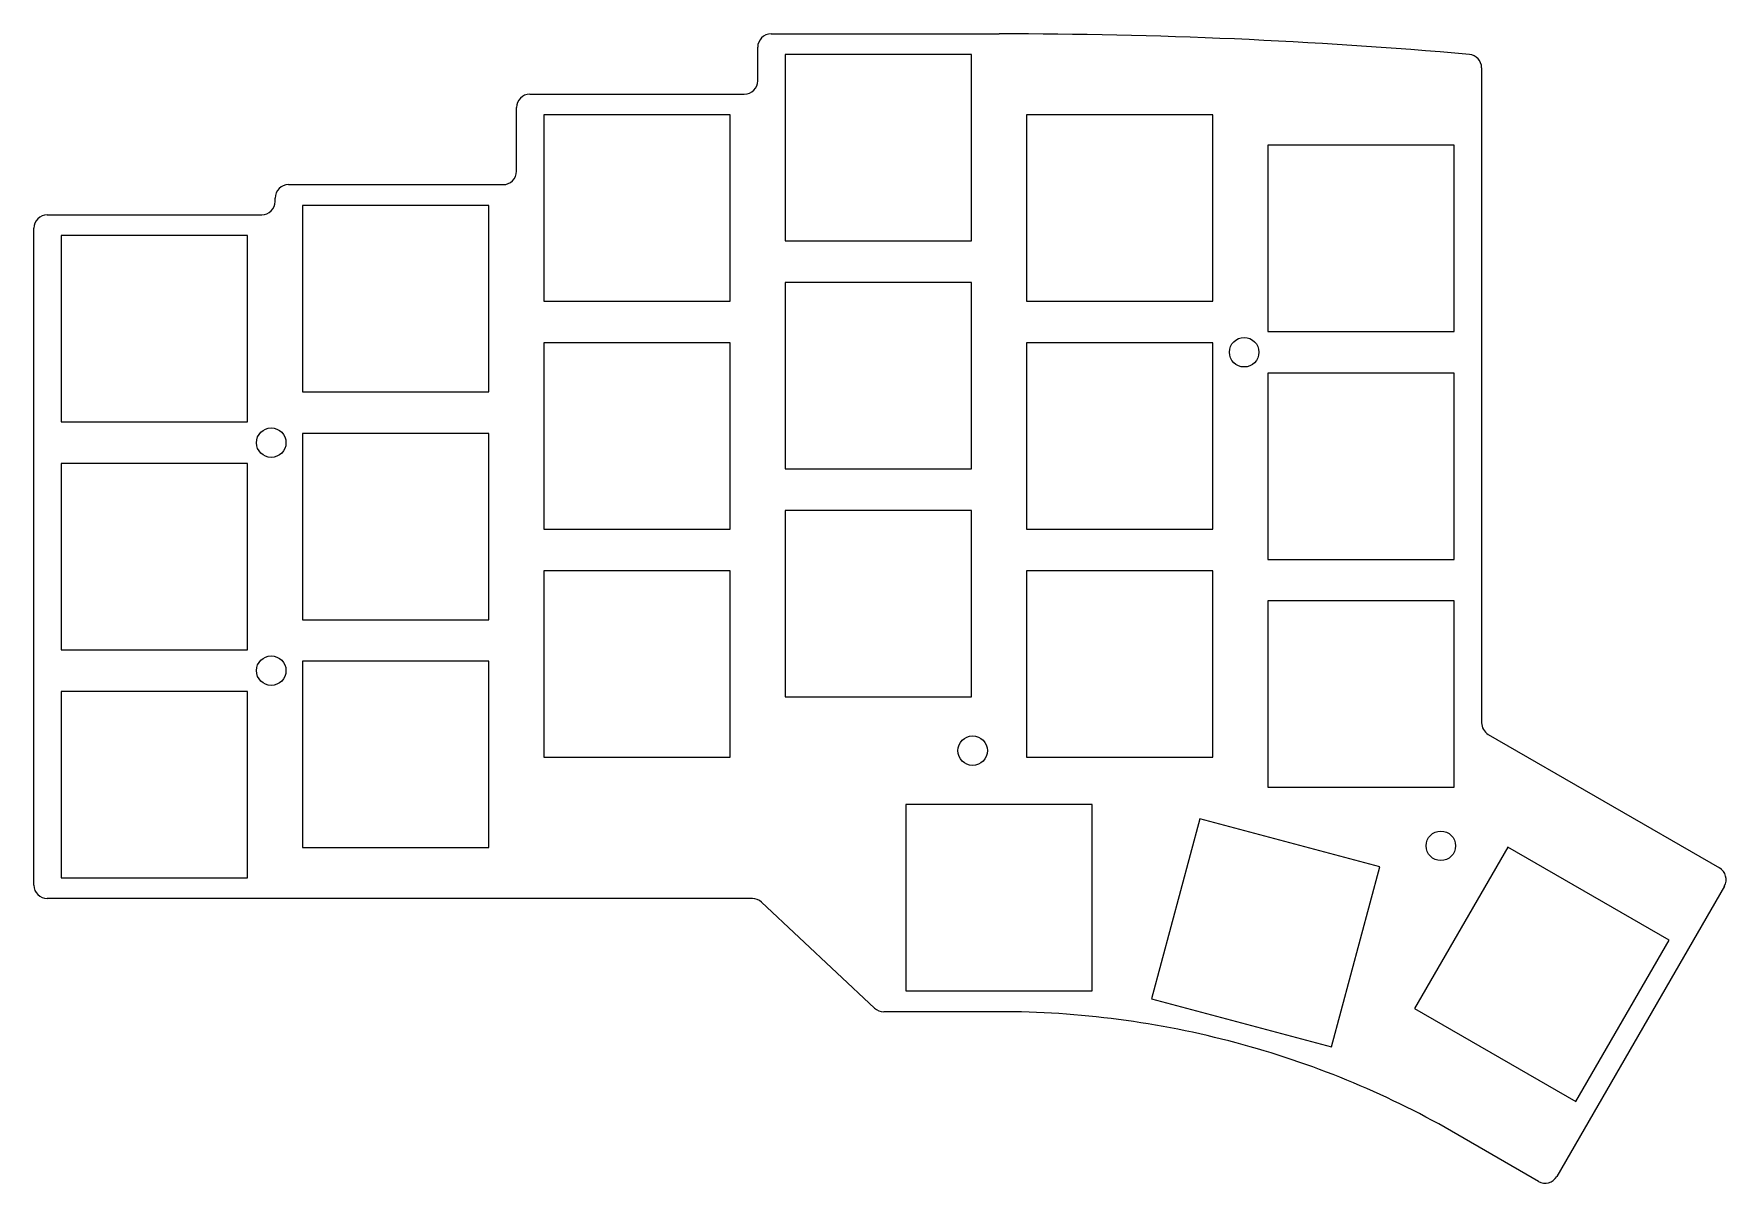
# Model space of a CAD drawing. Extents: x 0 to 126, y -72 to 13.
import ezdxf

# ---------------------------------------------------------------- set-up
doc = ezdxf.new("R2010")
doc.units = 0
doc.layers.get('0').update_dxf_attribs({"linetype": 'continuous'})

msp = doc.modelspace()

# ---------------------------------------------------------------- linework, layer by layer
at = {"color": 0}
for p, q in [((55, 13.5), (72, 13.5)), ((54, 10), (54, 12.5)), ((69.95, 11.95), (56.05, 11.95)), ((56.05, 11.95), (56.05, -1.95)), ((69.95, -1.95), (69.95, 11.95)), ((108, 10.97), (108, -37.89)), ((37, 9), (53, 9)), ((36, 3.25), (36, 8)), ((51.95, 7.45), (38.05, 7.45)), ((38.05, 7.45), (38.05, -6.45)), ((51.95, -6.45), (51.95, 7.45)), ((87.95, 7.45), (74.05, 7.45)), ((74.05, 7.45), (74.05, -6.45)), ((87.95, -6.45), (87.95, 7.45)), ((105.95, 5.2), (92.05, 5.2)), ((92.05, 5.2), (92.05, -8.7)), ((105.95, -8.7), (105.95, 5.2)), ((19, 2.25), (35, 2.25)), ((1, 0), (17, 0)), ((18, 1), (18, 1.25)), ((33.95, 0.7), (20.05, 0.7)), ((20.05, 0.7), (20.05, -13.2)), ((33.95, -13.2), (33.95, 0.7)), ((0, -12.5), (0, -1)), ((15.95, -1.55), (2.05, -1.55)), ((2.05, -1.55), (2.05, -15.45)), ((15.95, -15.45), (15.95, -1.55)), ((56.05, -1.95), (69.95, -1.95)), ((69.95, -5.05), (56.05, -5.05)), ((56.05, -5.05), (56.05, -18.95)), ((69.95, -18.95), (69.95, -5.05)), ((38.05, -6.45), (51.95, -6.45)), ((74.05, -6.45), (87.95, -6.45)), ((92.05, -8.7), (105.95, -8.7)), ((51.95, -9.55), (38.05, -9.55)), ((38.05, -9.55), (38.05, -23.45)), ((51.95, -23.45), (51.95, -9.55)), ((74.05, -9.55), (74.05, -23.45)), ((87.95, -9.55), (74.05, -9.55)), ((87.95, -23.45), (87.95, -9.55)), ((105.95, -11.8), (92.05, -11.8)), ((92.05, -11.8), (92.05, -25.7)), ((105.95, -25.7), (105.95, -11.8)), ((20.05, -13.2), (33.95, -13.2)), ((2.05, -15.45), (15.95, -15.45)), ((33.95, -16.3), (20.05, -16.3)), ((20.05, -16.3), (20.05, -30.2)), ((33.95, -30.2), (33.95, -16.3)), ((15.95, -18.55), (2.05, -18.55)), ((2.05, -18.55), (2.05, -32.45)), ((15.95, -32.45), (15.95, -18.55)), ((56.05, -18.95), (69.95, -18.95)), ((69.95, -22.05), (56.05, -22.05)), ((56.05, -22.05), (56.05, -35.95)), ((69.95, -35.95), (69.95, -22.05)), ((38.05, -23.45), (51.95, -23.45)), ((74.05, -23.45), (87.95, -23.45)), ((92.05, -25.7), (105.95, -25.7)), ((51.95, -26.55), (38.05, -26.55)), ((38.05, -26.55), (38.05, -40.45)), ((51.95, -40.45), (51.95, -26.55)), ((87.95, -26.55), (74.05, -26.55)), ((74.05, -26.55), (74.05, -40.45)), ((87.95, -40.45), (87.95, -26.55)), ((105.95, -28.8), (92.05, -28.8)), ((92.05, -28.8), (92.05, -42.7)), ((105.95, -42.7), (105.95, -28.8)), ((20.05, -30.2), (33.95, -30.2)), ((0, -50), (0, -31.5)), ((2.05, -32.45), (15.95, -32.45)), ((33.95, -33.3), (20.05, -33.3)), ((20.05, -33.3), (20.05, -47.2)), ((33.95, -47.2), (33.95, -33.3)), ((15.95, -35.55), (2.05, -35.55)), ((2.05, -35.55), (2.05, -49.45)), ((15.95, -49.45), (15.95, -35.55)), ((56.05, -35.95), (69.95, -35.95)), ((108.5, -38.76), (125.74, -48.71)), ((38.05, -40.45), (51.95, -40.45)), ((74.05, -40.45), (87.95, -40.45)), ((92.05, -42.7), (105.95, -42.7)), ((78.95, -43.99), (65.05, -43.99)), ((65.05, -43.99), (65.05, -57.89)), ((78.95, -57.89), (78.95, -43.99)), ((86.98, -45.05), (83.38, -58.47)), ((100.41, -48.64), (86.98, -45.05)), ((20.05, -47.2), (33.95, -47.2)), ((109.95, -47.16), (103, -59.2)), ((121.99, -54.11), (109.95, -47.16)), ((96.81, -62.07), (100.41, -48.64)), ((2.05, -49.45), (15.95, -49.45)), ((126.11, -50.08), (113.61, -71.73)), ((53.6, -51), (1, -51)), ((62.71, -59.17), (54.29, -51.27)), ((115.04, -66.15), (121.99, -54.11)), ((65.05, -57.89), (78.95, -57.89)), ((83.38, -58.47), (96.81, -62.07)), ((103, -59.2), (115.04, -66.15)), ((72, -59.44), (63.4, -59.44)), ((112.24, -72.1), (105.75, -68.35))]:
    msp.add_line(p, q, dxfattribs=at)
msp.add_lwpolyline([(0, -31.5), (0, -12.5)], dxfattribs=at)
for centre in [(90.29, -10.25), (17.71, -17), (17.71, -34), (70.03, -39.97), (104.96, -47.07)]:
    msp.add_circle(centre, 1.1, dxfattribs=at)
for centre, radius, start, end in [((55, 12.5), 1, 90, -180), ((72, -388.75), 402.25, 84.9959, 90), ((107, 10.97), 1, 0, 84.9959), ((37, 8), 1, 90, -180), ((53, 10), 1, -90, 0), ((35, 3.25), 1, -90, 0), ((19, 1.25), 1, 90, 180), ((1, -1), 1, 90, -180), ((17, 1), 1, -90, 0), ((109, -37.89), 1, 180, -120), ((125.24, -49.58), 1, -30, 60), ((1, -50), 1, 180, -90), ((53.6, -52), 1, 46.8454, 90), ((63.4, -58.44), 1, -133.1546, -90), ((72, -127.8), 68.36, 75, 90), ((71.99, -127.85), 68.42, 60.431, 75), ((112.74, -71.23), 1, -120, -30)]:
    msp.add_arc(centre, radius, start, end, dxfattribs=at)

doc.saveas('drawing.dxf')
